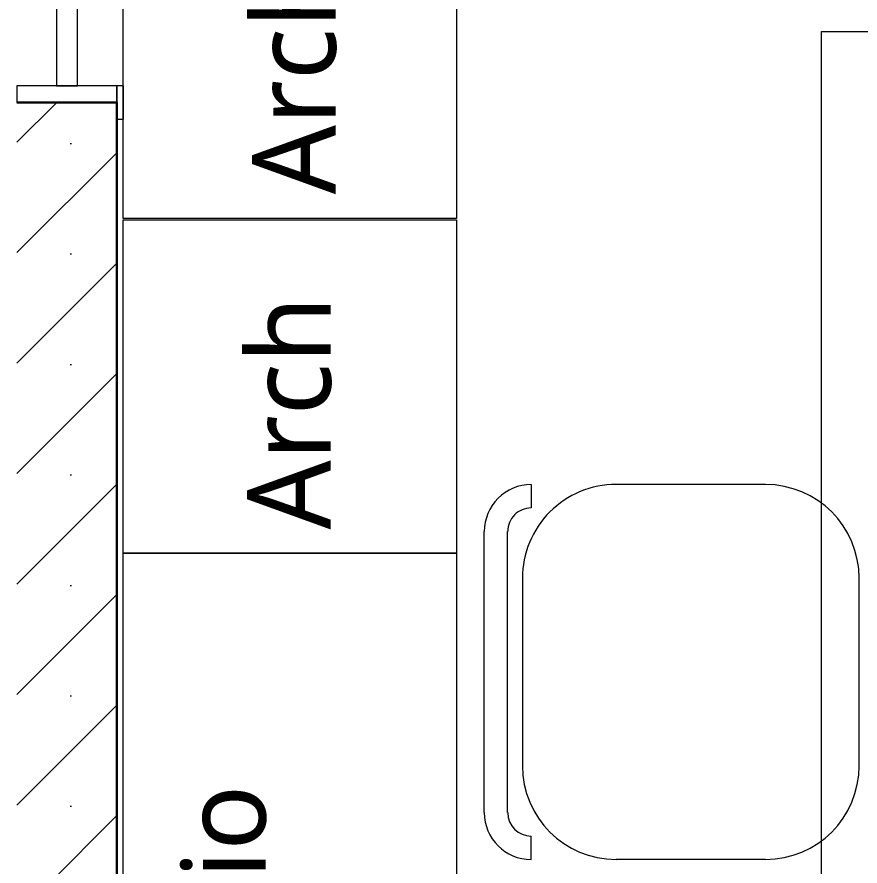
# Model space of a CAD drawing. Header units: millimetres. Extents: x 1 to 121, y 0 to 90.
# Drawn here: x 34.965 to 35.977, y 61.757 to 62.776 of the extents above; entities that cross this region are included whole.
import ezdxf

# ---------------------------------------------------------------- set-up
doc = ezdxf.new("R2010")
doc.units = ezdxf.units.MM
for name, color, linetype, lineweight in [('Equipamiento SR', 23, 'Continuous', 0), ('Hatch', 251, 'Continuous', 0), ('letras sr', 7, 'Continuous', 5), ('TABIQUERIA DE DRYWALL', 221, 'Continuous', 30), ('Vanos', 140, 'Continuous', 5)]:
    doc.layers.add(name, color=color, linetype=linetype, lineweight=lineweight)
doc.styles.add('Generales', font='trebuc.ttf', dxfattribs={"height": 0.1})

# ---------------------------------------------------------------- blocks, each defined once
blk = doc.blocks.new('A$C7AF91E86')
at = {"layer": 'Equipamiento SR', "linetype": 'ByBlock'}
for p, q in [((0.1125, 0.45), (0.2917, 0.45)), ((0.3937, 0.45), (0.3937, 0.4219)), ((0.4219, 0.3938), (0.4219, 0.0563)), ((0.45, 0.3938), (0.45, 0.0563)), ((0, 0.3375), (0, 0.1125)), ((0.4042, 0.1125), (0.4042, 0.3375)), ((0.3937, 0), (0.3937, 0.0281)), ((0.1125, 0), (0.2917, 0))]:
    blk.add_line(p, q, dxfattribs=at)
for centre, radius, start, end in [((0.1125, 0.3375), 0.1125, 90, 180), ((0.2917, 0.3375), 0.1125, 0, 90), ((0.3937, 0.3938), 0.0562, 0, 90), ((0.3937, 0.3938), 0.0281, 0, 90), ((0.1125, 0.1125), 0.1125, 180, 270), ((0.2917, 0.1125), 0.1125, 270, 0), ((0.3937, 0.0563), 0.0562, 270, 0), ((0.3937, 0.0563), 0.0281, 270, 0)]:
    blk.add_arc(centre, radius, start, end, dxfattribs=at)

msp = doc.modelspace()

# ---------------------------------------------------------------- hatches: boundary and pattern name
at = {"layer": 'Hatch'}
h = msp.add_hatch(dxfattribs=at)
h.set_pattern_fill('SACNCR', color=256)
h.set_pattern_definition([(45, (-135.73643, 137.33433), (-0.06629126, 0.06629126), []), (45, (-135.67014, 137.33433), (-0.06629126, 0.06629126), [0, -0.09375])])
h.paths.add_polyline_path([(35.0852, 62.6735), (34.9652, 62.6735), (34.9652, 60.7985), (35.0852, 60.7985)])

# ---------------------------------------------------------------- linework, layer by layer
at = {"layer": 'Equipamiento SR'}
for points in [[(35.4927, 62.5343), (35.0927, 62.5343), (35.0927, 62.9343), (35.4927, 62.9343), (35.4927, 62.5343)], [(35.9308, 61.2585), (35.9308, 62.7585), (36.5308, 62.7585), (36.5308, 61.2585), (35.9308, 61.2585)], [(35.4927, 62.1325), (35.0927, 62.1325), (35.0927, 62.5325), (35.4927, 62.5325), (35.4927, 62.1325)], [(35.0927, 60.9325), (35.0927, 62.1325), (35.4927, 62.1325), (35.4927, 60.9325), (35.0927, 60.9325)]]:
    msp.add_lwpolyline(points, dxfattribs=at)
at = {"layer": 'TABIQUERIA DE DRYWALL'}
msp.add_line((34.9652, 62.6735), (35.0852, 62.6735), dxfattribs=at)
msp.add_lwpolyline([(35.0852, 60.7985), (35.0852, 62.6735)], dxfattribs=at)
at = {"layer": 'Vanos', "linetype": 'Continuous'}
for points in [[(35.0377, 62.6935), (35.0377, 62.7935), (35.0127, 62.7935), (35.0127, 62.6935)], [(34.9652, 62.6735), (35.0852, 62.6735), (35.0852, 62.6935), (34.9652, 62.6935)], [(35.0852, 62.6535), (35.0932, 62.6535), (35.0932, 62.6935), (35.0852, 62.6935)]]:
    msp.add_lwpolyline(points, close=True, dxfattribs=at)

# ---------------------------------------------------------------- block references
at = {"layer": 'Equipamiento SR', "rotation": 180}
msp.add_blockref('A$C7AF91E86', (35.976, 62.2149), dxfattribs=at)

# ---------------------------------------------------------------- texts
at = {"layer": 'letras sr', "char_height": 0.1, "attachment_point": 3, "rotation": 90, "style": 'Generales'}
for s, insert in [('Arch', (35.2478, 62.8432)), ('Arch', (35.2418, 62.4409)), ('Armario ', (35.1636, 61.8544))]:
    msp.add_mtext_dynamic_manual_height_columns(s, width=0.115, gutter_width=1, heights=[0.1165], dxfattribs=dict(at, insert=insert))

doc.saveas('drawing.dxf')
